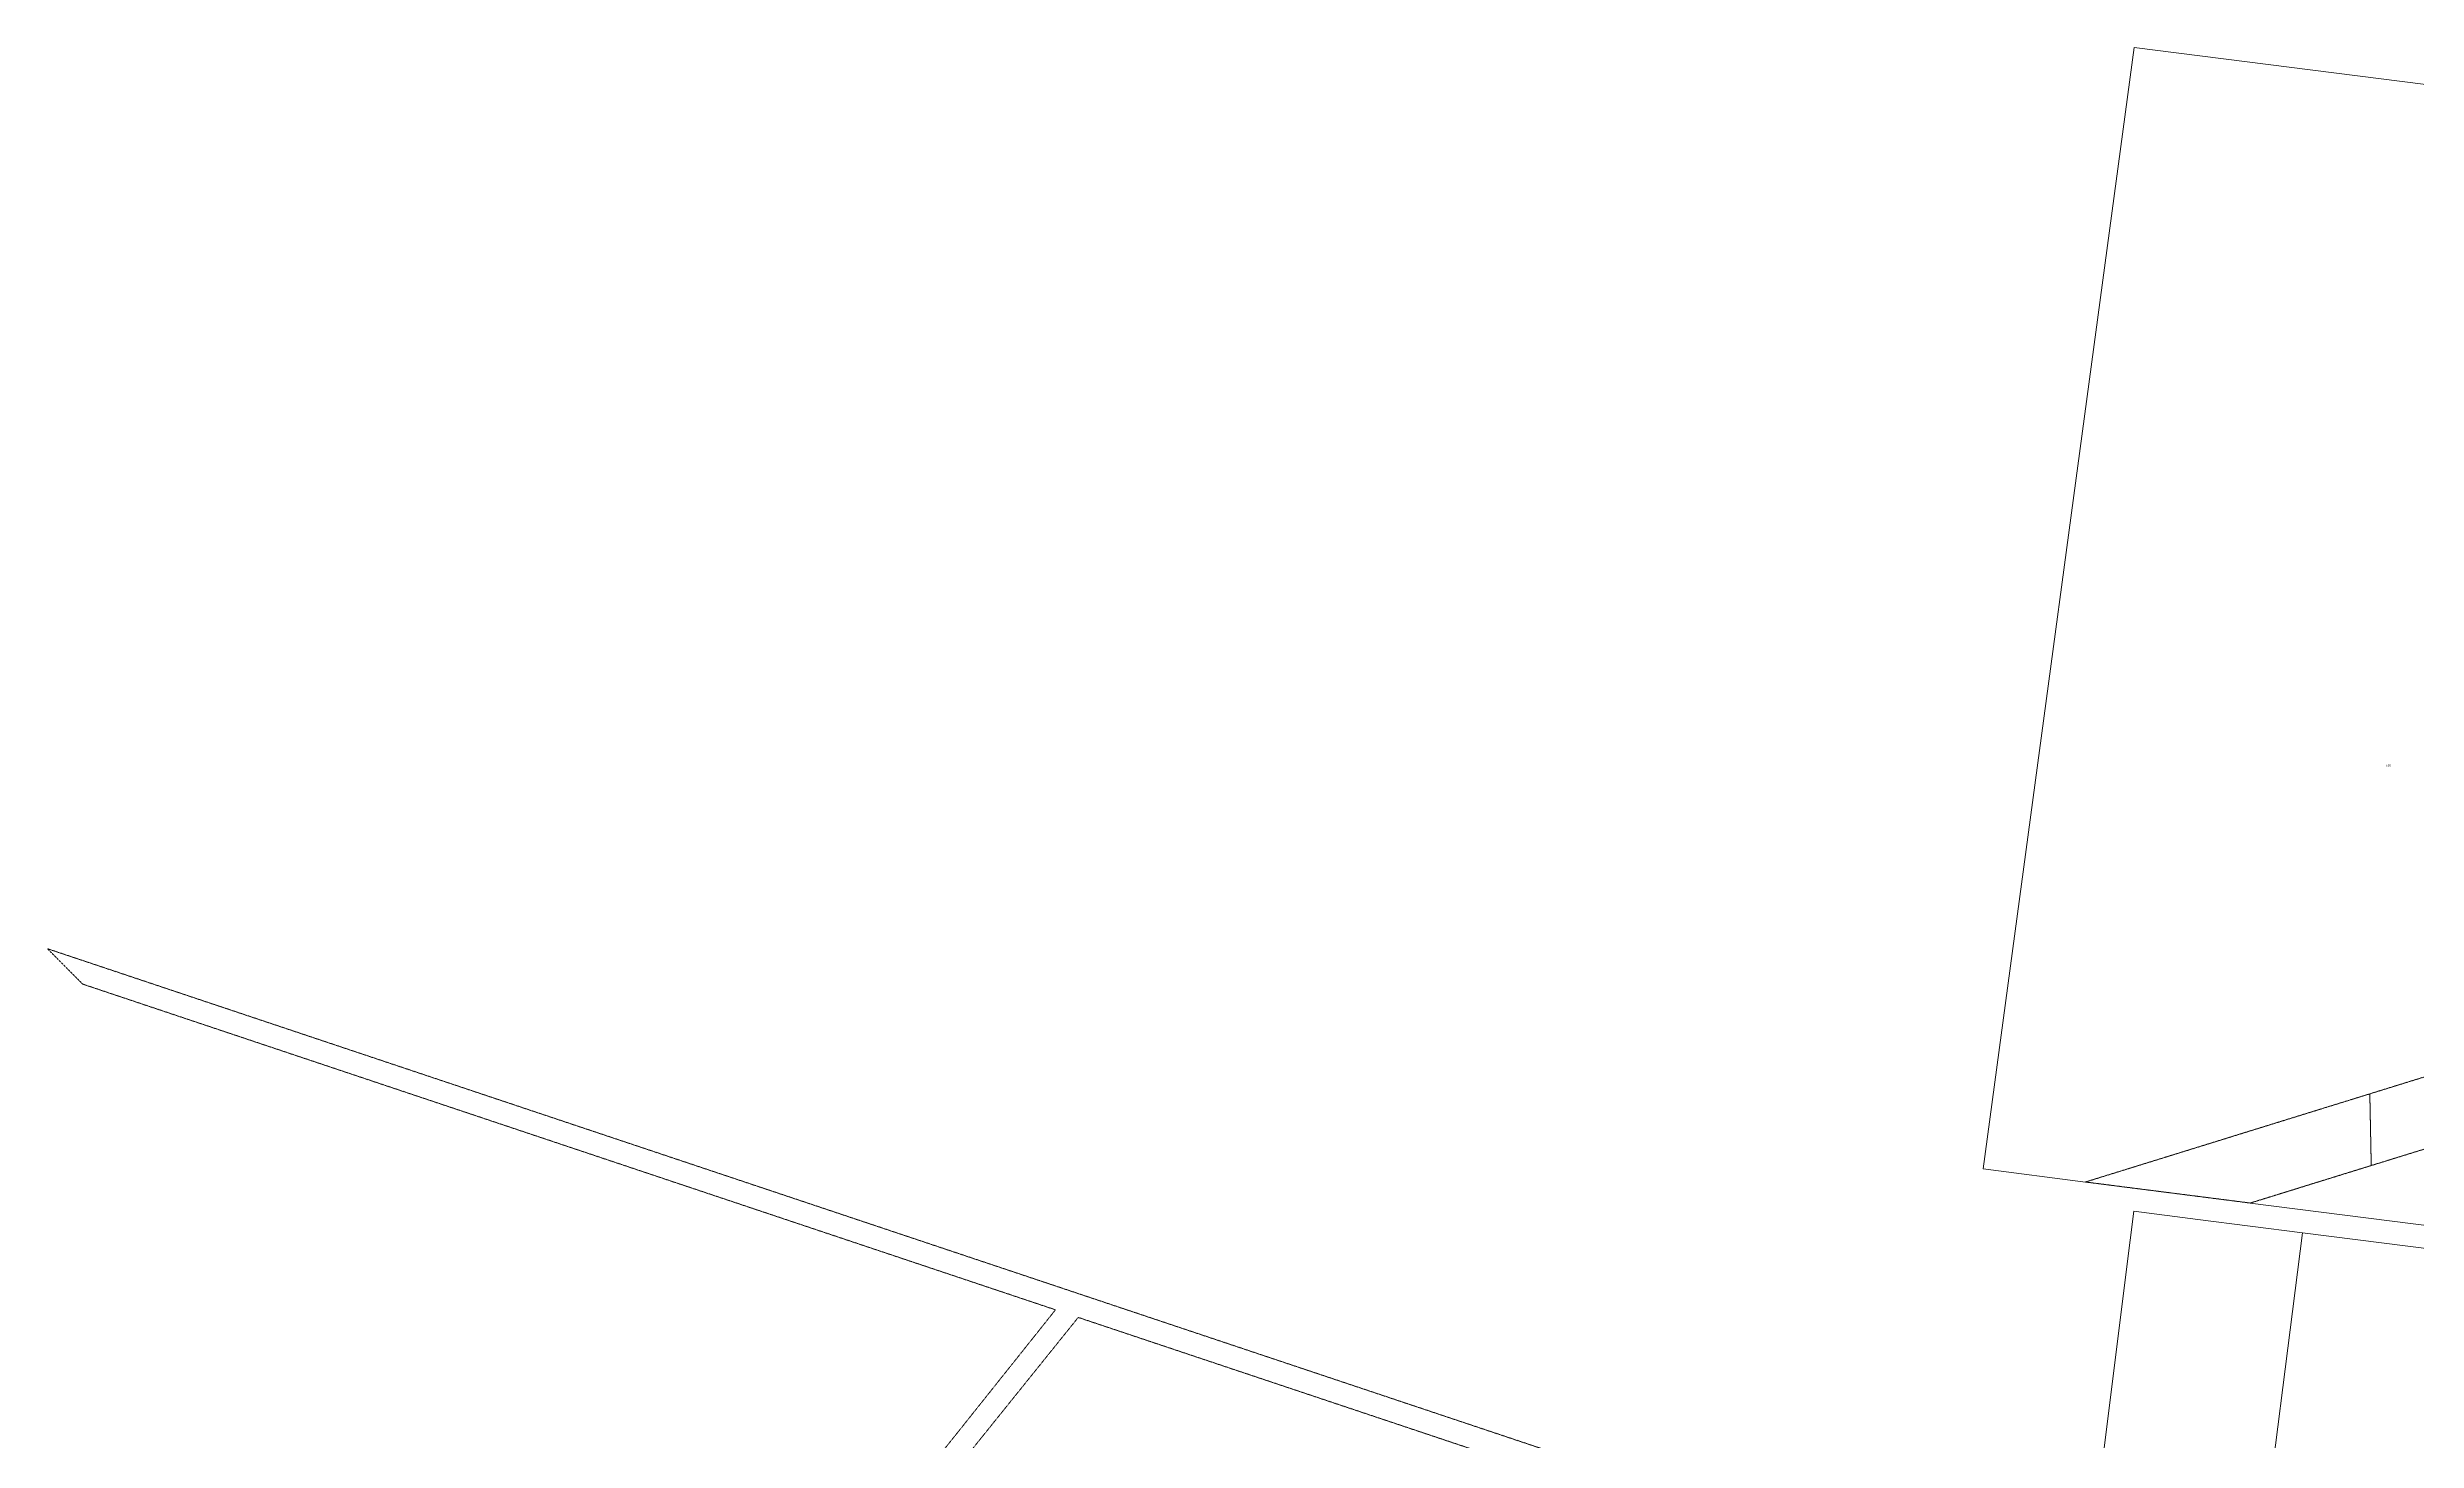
# Model space of a CAD drawing. Header units: metres. Extents: x 254239 to 260101, y 6186854 to 6190266.
# Drawn here: x 254239 to 256336, y 6188785 to 6190017 of the extents above; entities that cross this region are included whole.
import ezdxf

# ---------------------------------------------------------------- set-up
doc = ezdxf.new("R2010")
doc.units = ezdxf.units.M
for name, pattern in [('Dash', [5, 3, -2]), ('DASHED', [19.05, 12.7, -6.35]), ('HIDDEN2', [0.1875, 0.125, -0.0625])]:
    doc.linetypes.add(name, pattern=pattern)
for name, color, linetype, lineweight in [('Cadastre Easements_SP_EXT', 58, 'DASHED', 15), ('Cadastre Land Parcels_SP_EXT', 118, 'Continuous', 15), ('Cadastre Other Property_SP_EXT', 138, 'DASHED', 15)]:
    doc.layers.add(name, color=color, linetype=linetype, lineweight=lineweight)
doc.styles.get("Standard").update_dxf_attribs({"font": 'arial.ttf'})

msp = doc.modelspace()

# ---------------------------------------------------------------- linework, layer by layer
at = {"layer": 'Cadastre Easements_SP_EXT', "linetype": 'Dash'}
msp.add_lwpolyline([(256367.5799, 6189050.2611), (256378.165, 6189053.5359), (256821.048, 6189190.72), (256975.0299, 6189238.43), (257083.7239, 6189272.105), (257253.172, 6189324.6001), (257262.835, 6189391.4531), (256917.9529, 6189284.5471), (256831.8, 6189257.8539), (256827.9701, 6189256.667), (256386.729, 6189120.0299), (256376.1441, 6189116.7549), (256164.7899, 6189051.2799), (256043.1451, 6189013.5699), (256157.973, 6188998.9289), (256188.9879, 6188994.9679), (256367.5799, 6189050.2611)], close=True, dxfattribs=at)
at = {"layer": 'Cadastre Land Parcels_SP_EXT', "linetype": 'Continuous'}
for points in [[(256407.77, 6189360.894), (256432.231, 6189550.473), (256433.888, 6189563.251), (256459.945, 6189764.216), (256486.351, 6189968.267), (256481.688, 6189967.146), (256086.307, 6190017.407), (255952.682, 6189025.186), (256043.145, 6189013.57), (256157.973, 6188998.929), (256188.988, 6188994.968), (256356.617, 6188973.492), (256367.58, 6189050.261), (256376.144, 6189116.755), (256406.377, 6189350.1), (256407.77, 6189360.894)], [(256367.598, 6188972.226), (256378.165, 6189053.536), (256386.729, 6189120.03), (256413.799, 6189329.123), (256417.739, 6189359.583), (256407.77, 6189360.894), (256406.377, 6189350.1), (256376.144, 6189116.755), (256367.58, 6189050.261), (256356.617, 6188973.492), (256354.103, 6188953.557), (256235.126, 6188968.74), (256145.853, 6188265.741), (256213.284, 6188216.954), (256245.356, 6188202.662), (256280.585, 6188198.689), (256282.679, 6188217.06), (256337.917, 6188703.774), (256366.101, 6188952.095), (256775.22, 6188904.589), (256778.019, 6188922.066), (256367.598, 6188972.226)], [(256235.126, 6188968.74), (256142.631, 6188980.545), (256086.088, 6188987.805), (256082.858, 6188962.044), (256011.986, 6188396.837), (256001.115, 6188376.901), (256128.185, 6188278.524), (256145.853, 6188265.741), (256235.126, 6188968.74)]]:
    msp.add_lwpolyline(points, close=True, dxfattribs=at)
at = {"layer": 'Cadastre Other Property_SP_EXT', "linetype": 'HIDDEN2'}
for points in [[(254239.3075, 6189219.9995), (254270.6226, 6189188.6358), (255131.5656, 6188900.5016), (254865.0059, 6188566.4931), (254880.8411, 6188557.41), (255151.6962, 6188893.7644), (255705.5134, 6188708.5654), (256318.37, 6188531.5554), (256320.6752, 6188551.8674), (255708.0173, 6188728.834), (254239.3075, 6189219.9995)], [(256294.854, 6189091.5826), (256296.1061, 6189028.1428), (256367.5793, 6189050.2715), (256376.143, 6189116.7652), (256294.854, 6189091.5826)], [(256043.1445, 6189013.5805), (256188.9879, 6188994.9781), (256296.1061, 6189028.1428), (256294.854, 6189091.5826), (256043.1445, 6189013.5805)]]:
    msp.add_lwpolyline(points, close=True, dxfattribs=at)

# ---------------------------------------------------------------- texts
at = {"layer": 'Cadastre Land Parcels_SP_EXT'}
msp.add_text('135', height=1.8, dxfattribs=at).set_placement((256309.1791, 6189380.9943))

doc.saveas('drawing.dxf')
